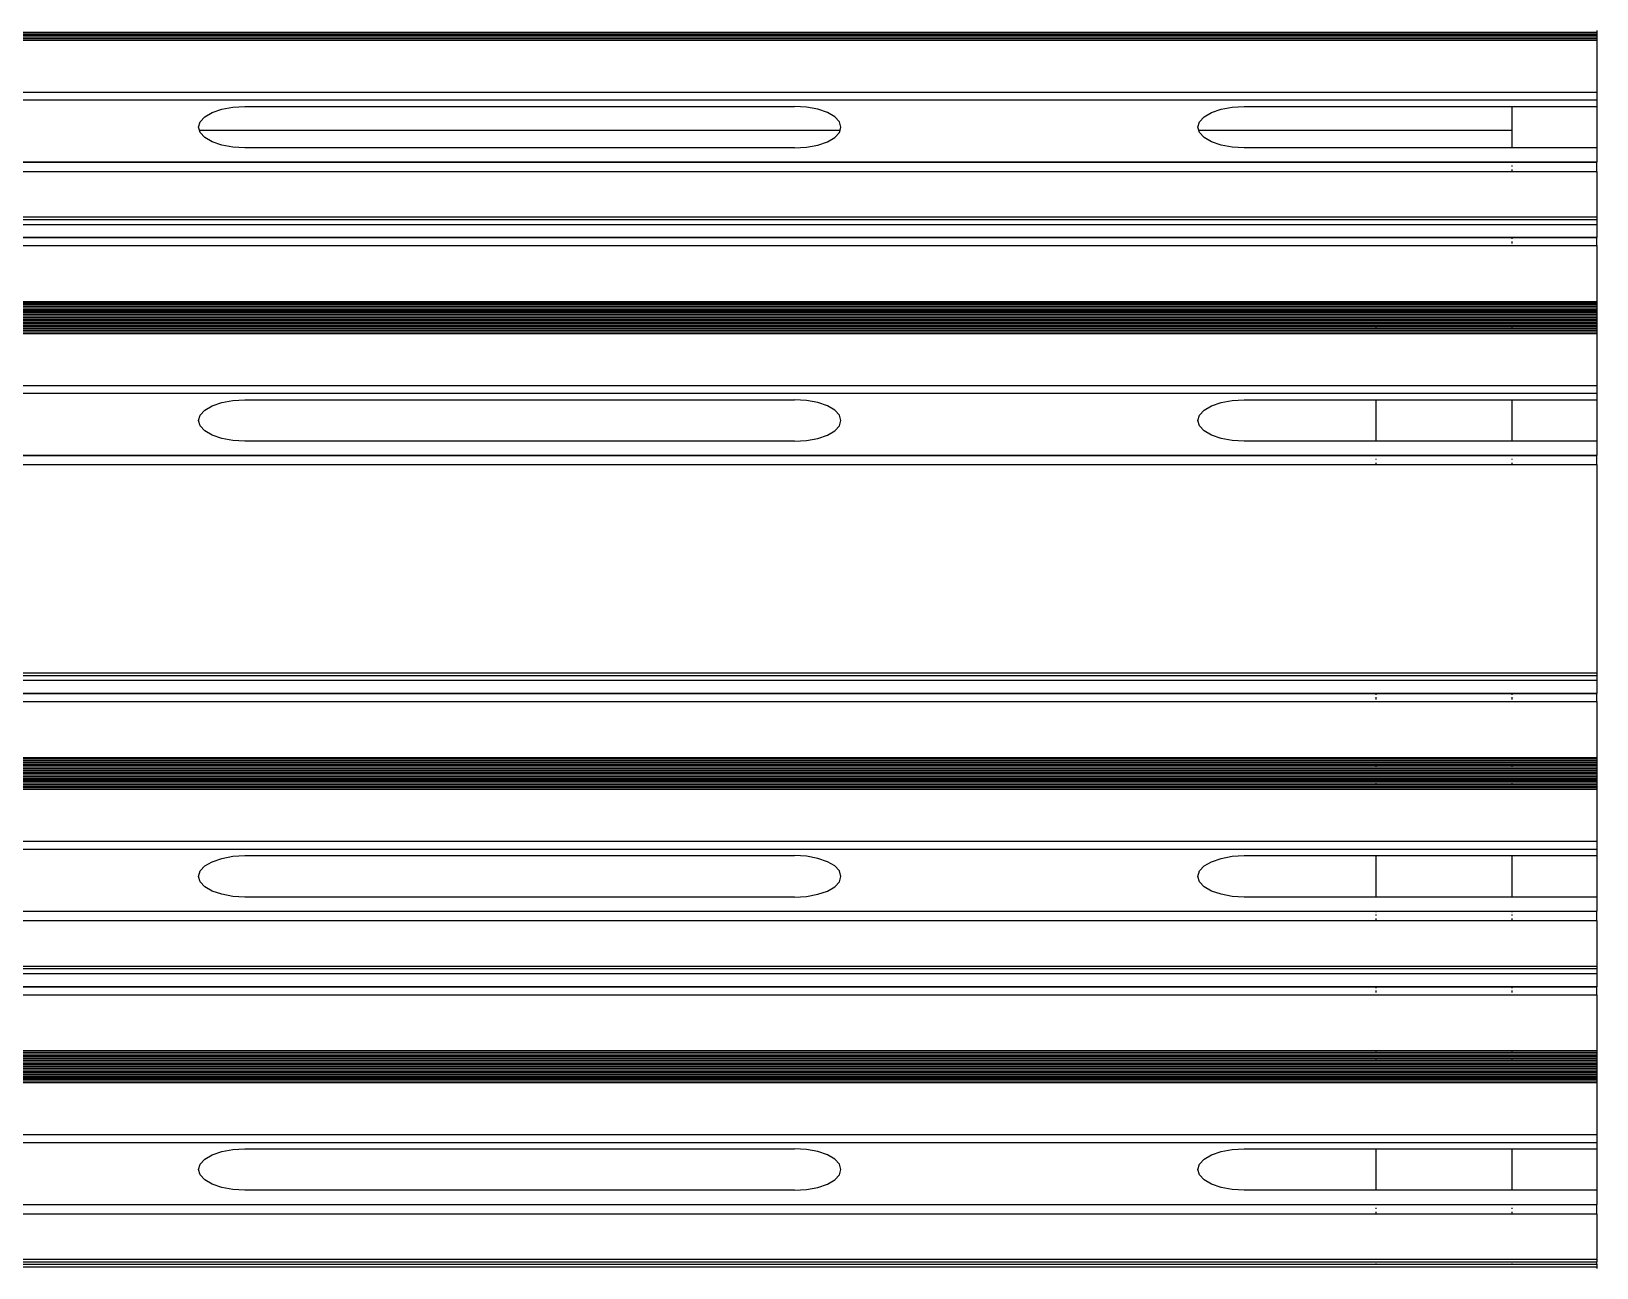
# Model space of a CAD drawing. Header units: inches. Extents: x 442278 to 842836, y -356313 to 59457.
# Drawn here: x 482411 to 482989, y 1981 to 2437 of the extents above; entities that cross this region are included whole.
import ezdxf

# ---------------------------------------------------------------- set-up
doc = ezdxf.new("R2010")
doc.units = ezdxf.units.IN
doc.header["$LTSCALE"] = 250
doc.header["$MEASUREMENT"] = 0

msp = doc.modelspace()

# ---------------------------------------------------------------- linework, layer by layer
for p, q in [((479538.53, 2437.09), (482988.53, 2437.09)), ((479538.53, 2435.33), (482988.53, 2435.33)), ((479538.53, 2434.74), (482988.53, 2434.74)), ((479538.53, 2434.15), (482988.53, 2434.15)), ((481279.22, 2436.5), (482957.17, 2436.5)), ((481279.22, 2435.97), (482957.17, 2435.97)), ((481279.22, 2435.92), (482957.17, 2435.92)), ((482957.17, 2436.5), (482957.17, 2435.97)), ((482957.17, 2436.5), (482988.53, 2436.5)), ((482957.17, 2435.97), (482957.17, 2435.92)), ((482957.17, 2435.97), (482988.53, 2435.97)), ((482957.17, 2435.92), (482988.53, 2435.92)), ((482988.53, 2437.68), (482988.53, 2437.09)), ((482988.53, 2437.09), (482988.53, 2436.5)), ((482988.53, 2436.5), (482988.53, 2435.97)), ((482988.53, 2435.97), (482988.53, 2435.92)), ((482988.53, 2435.92), (482988.53, 2435.33)), ((482988.53, 2435.33), (482988.53, 2434.74)), ((482988.53, 2434.74), (482988.53, 2434.15)), ((482988.53, 2434.15), (482988.53, 2414.95)), ((479538.53, 2414.95), (482988.53, 2414.95)), ((479538.53, 2412.06), (482988.53, 2412.06)), ((482485.12, 2409.4), (482489.55, 2409.67)), ((482489.55, 2409.67), (482692.45, 2409.67)), ((482696.89, 2409.4), (482692.45, 2409.67)), ((482854.03, 2409.4), (482858.46, 2409.67)), ((482858.46, 2409.67), (482957.17, 2409.67)), ((482957.17, 2409.67), (482957.17, 2400.92)), ((482957.17, 2409.67), (482988.53, 2409.67)), ((482988.53, 2414.95), (482988.53, 2412.06)), ((482988.53, 2412.06), (482988.53, 2409.67)), ((482988.53, 2409.67), (482988.53, 2394.37)), ((482472.43, 2402.02), (482473.01, 2404)), ((482473.01, 2404), (482474.72, 2405.84)), ((482474.72, 2405.84), (482477.44, 2407.42)), ((482477.44, 2407.42), (482480.99, 2408.64)), ((482480.99, 2408.64), (482485.12, 2409.4)), ((482701.02, 2408.64), (482696.89, 2409.4)), ((482704.57, 2407.42), (482701.02, 2408.64)), ((482707.29, 2405.84), (482704.57, 2407.42)), ((482709, 2404), (482707.29, 2405.84)), ((482709.58, 2402.02), (482709, 2404)), ((482841.34, 2402.02), (482841.92, 2404)), ((482841.92, 2404), (482843.63, 2405.84)), ((482843.63, 2405.84), (482846.35, 2407.42)), ((482846.35, 2407.42), (482849.9, 2408.64)), ((482849.9, 2408.64), (482854.03, 2409.4)), ((482472.75, 2400.92), (482472.43, 2402.02)), ((482472.75, 2400.92), (482709.26, 2400.92)), ((482473.01, 2400.04), (482472.75, 2400.92)), ((482474.72, 2398.19), (482473.01, 2400.04)), ((482477.44, 2396.61), (482474.72, 2398.19)), ((482704.57, 2396.61), (482707.29, 2398.19)), ((482707.29, 2398.19), (482709, 2400.04)), ((482709, 2400.04), (482709.26, 2400.92)), ((482709.26, 2400.92), (482709.58, 2402.02)), ((482841.66, 2400.92), (482841.34, 2402.02)), ((482841.66, 2400.92), (482957.17, 2400.92)), ((482841.92, 2400.04), (482841.66, 2400.92)), ((482843.63, 2398.19), (482841.92, 2400.04)), ((482846.35, 2396.61), (482843.63, 2398.19)), ((482957.17, 2400.92), (482957.17, 2394.37)), ((482480.99, 2395.39), (482477.44, 2396.61)), ((482485.12, 2394.63), (482480.99, 2395.39)), ((482489.55, 2394.37), (482485.12, 2394.63)), ((482692.45, 2394.37), (482489.55, 2394.37)), ((482692.45, 2394.37), (482696.89, 2394.63)), ((482696.89, 2394.63), (482701.02, 2395.39)), ((482701.02, 2395.39), (482704.57, 2396.61)), ((482849.9, 2395.39), (482846.35, 2396.61)), ((482854.03, 2394.63), (482849.9, 2395.39)), ((482858.46, 2394.37), (482854.03, 2394.63)), ((482957.17, 2394.37), (482858.46, 2394.37)), ((482988.53, 2394.37), (482957.17, 2394.37)), ((482988.53, 2394.37), (482988.53, 2389.18)), ((482298.53, 2389.18), (482957.17, 2389.18)), ((482298.53, 2389.11), (482957.17, 2389.11)), ((482957.17, 2389.18), (482957.17, 2389.11)), ((482957.17, 2389.18), (482988.53, 2389.18)), ((482957.17, 2389.11), (482957.17, 2388.85)), ((482957.17, 2389.11), (482988.53, 2389.11)), ((482957.17, 2387.87), (482957.17, 2387.56)), ((482957.17, 2386.42), (482957.17, 2385.72)), ((482988.53, 2389.18), (482988.53, 2389.11)), ((482988.53, 2385.72), (482988.53, 2389.11)), ((482298.53, 2385.72), (482957.17, 2385.72)), ((482957.17, 2385.72), (482988.53, 2385.72)), ((482988.53, 2385.72), (482988.53, 2368.91)), ((479538.53, 2368.91), (482988.53, 2368.91)), ((479538.53, 2367.96), (482988.53, 2367.96)), ((479538.53, 2366.13), (482988.53, 2366.13)), ((482988.53, 2368.91), (482988.53, 2367.96)), ((482988.53, 2367.96), (482988.53, 2366.13)), ((482988.53, 2366.13), (482988.53, 2361.38)), ((479538.53, 2358.3), (482988.53, 2358.3)), ((482298.53, 2361.38), (482957.17, 2361.38)), ((482298.53, 2361.29), (482957.17, 2361.29)), ((482957.17, 2361.38), (482957.17, 2361.29)), ((482957.17, 2361.38), (482988.53, 2361.38)), ((482957.17, 2361.29), (482957.17, 2360.76)), ((482957.17, 2361.29), (482988.53, 2361.29)), ((482957.17, 2359.88), (482957.17, 2359.09)), ((482988.53, 2361.38), (482988.53, 2361.29)), ((482988.53, 2358.3), (482988.53, 2361.29)), ((482988.53, 2358.3), (482988.53, 2337.7)), ((479538.53, 2336.53), (482988.53, 2336.53)), ((479538.53, 2335.94), (482988.53, 2335.94)), ((479538.53, 2335.35), (482988.53, 2335.35)), ((482348.72, 2337.7), (482906.99, 2337.7)), ((482348.72, 2337.17), (482906.99, 2337.17)), ((482348.72, 2337.12), (482906.99, 2337.12)), ((482348.72, 2334.76), (482906.99, 2334.76)), ((482906.99, 2337.7), (482906.99, 2337.17)), ((482906.99, 2337.7), (482957.17, 2337.7)), ((482906.99, 2337.17), (482906.99, 2337.12)), ((482906.99, 2337.17), (482957.17, 2337.17)), ((482906.99, 2337.12), (482957.17, 2337.12)), ((482906.99, 2334.76), (482906.99, 2334.22)), ((482906.99, 2334.76), (482957.17, 2334.76)), ((482957.17, 2337.7), (482957.17, 2337.17)), ((482957.17, 2337.7), (482988.53, 2337.7)), ((482957.17, 2337.17), (482957.17, 2337.12)), ((482957.17, 2337.17), (482988.53, 2337.17)), ((482957.17, 2337.12), (482988.53, 2337.12)), ((482957.17, 2334.76), (482957.17, 2334.22)), ((482957.17, 2334.76), (482988.53, 2334.76)), ((482988.53, 2337.7), (482988.53, 2337.17)), ((482988.53, 2337.17), (482988.53, 2337.12)), ((482988.53, 2337.12), (482988.53, 2336.53)), ((482988.53, 2336.53), (482988.53, 2335.94)), ((482988.53, 2335.94), (482988.53, 2335.35)), ((482988.53, 2335.35), (482988.53, 2334.76)), ((482988.53, 2334.76), (482988.53, 2334.22)), ((479538.53, 2333.58), (482988.53, 2333.58)), ((479538.53, 2333), (482988.53, 2333)), ((479538.53, 2332.41), (482988.53, 2332.41)), ((479538.53, 2331.82), (482988.53, 2331.82)), ((479538.53, 2331.23), (482988.53, 2331.23)), ((479538.53, 2330.64), (482988.53, 2330.64)), ((479538.53, 2328.88), (482988.53, 2328.88)), ((482348.72, 2334.22), (482906.99, 2334.22)), ((482348.72, 2334.17), (482906.99, 2334.17)), ((482348.72, 2330.05), (482906.99, 2330.05)), ((482348.72, 2329.52), (482906.99, 2329.52)), ((482348.72, 2329.47), (482906.99, 2329.47)), ((482906.99, 2334.22), (482906.99, 2334.17)), ((482906.99, 2334.22), (482957.17, 2334.22)), ((482906.99, 2334.17), (482957.17, 2334.17)), ((482906.99, 2330.05), (482906.99, 2329.52)), ((482906.99, 2330.05), (482957.17, 2330.05)), ((482906.99, 2329.52), (482906.99, 2329.47)), ((482906.99, 2329.52), (482957.17, 2329.52)), ((482906.99, 2329.47), (482957.17, 2329.47)), ((482957.17, 2334.22), (482957.17, 2334.17)), ((482957.17, 2334.22), (482988.53, 2334.22)), ((482957.17, 2334.17), (482988.53, 2334.17)), ((482957.17, 2330.05), (482957.17, 2329.52)), ((482957.17, 2330.05), (482988.53, 2330.05)), ((482957.17, 2329.52), (482957.17, 2329.47)), ((482957.17, 2329.52), (482988.53, 2329.52)), ((482957.17, 2329.47), (482988.53, 2329.47)), ((482988.53, 2334.22), (482988.53, 2334.17)), ((482988.53, 2334.17), (482988.53, 2333.58)), ((482988.53, 2333.58), (482988.53, 2333)), ((482988.53, 2333), (482988.53, 2332.41)), ((482988.53, 2332.41), (482988.53, 2331.82)), ((482988.53, 2331.82), (482988.53, 2331.23)), ((482988.53, 2331.23), (482988.53, 2330.64)), ((482988.53, 2330.64), (482988.53, 2330.05)), ((482988.53, 2330.05), (482988.53, 2329.52)), ((482988.53, 2329.52), (482988.53, 2329.47)), ((482988.53, 2329.47), (482988.53, 2328.88)), ((482988.53, 2328.88), (482988.53, 2328.29)), ((479538.53, 2327.11), (482988.53, 2327.11)), ((479538.53, 2326.52), (482988.53, 2326.52)), ((479538.53, 2325.93), (482988.53, 2325.93)), ((482348.72, 2328.29), (482906.99, 2328.29)), ((482348.72, 2327.75), (482906.99, 2327.75)), ((482348.72, 2327.7), (482906.99, 2327.7)), ((482906.99, 2328.29), (482906.99, 2327.75)), ((482906.99, 2328.29), (482957.17, 2328.29)), ((482906.99, 2327.75), (482906.99, 2327.7)), ((482906.99, 2327.75), (482957.17, 2327.75)), ((482906.99, 2327.7), (482957.17, 2327.7)), ((482957.17, 2328.29), (482957.17, 2327.75)), ((482957.17, 2328.29), (482988.53, 2328.29)), ((482957.17, 2327.75), (482957.17, 2327.7)), ((482957.17, 2327.75), (482988.53, 2327.75)), ((482957.17, 2327.7), (482988.53, 2327.7)), ((482988.53, 2328.29), (482988.53, 2327.75)), ((482988.53, 2327.75), (482988.53, 2327.7)), ((482988.53, 2327.7), (482988.53, 2327.11)), ((482988.53, 2327.11), (482988.53, 2326.52)), ((482988.53, 2326.52), (482988.53, 2325.93)), ((482988.53, 2325.93), (482988.53, 2306.74)), ((479538.53, 2306.74), (482988.53, 2306.74)), ((482988.53, 2306.74), (482988.53, 2303.84)), ((479538.53, 2303.84), (482988.53, 2303.84)), ((482477.44, 2299.21), (482480.99, 2300.42)), ((482480.99, 2300.42), (482485.12, 2301.19)), ((482485.12, 2301.19), (482489.55, 2301.45)), ((482489.55, 2301.45), (482692.45, 2301.45)), ((482696.89, 2301.19), (482692.45, 2301.45)), ((482701.02, 2300.42), (482696.89, 2301.19)), ((482704.57, 2299.21), (482701.02, 2300.42)), ((482846.35, 2299.21), (482849.9, 2300.42)), ((482849.9, 2300.42), (482854.03, 2301.19)), ((482854.03, 2301.19), (482858.46, 2301.45)), ((482858.46, 2301.45), (482906.99, 2301.45)), ((482906.99, 2301.45), (482906.99, 2286.15)), ((482906.99, 2301.45), (482957.17, 2301.45)), ((482957.17, 2301.45), (482957.17, 2286.15)), ((482957.17, 2301.45), (482988.53, 2301.45)), ((482988.53, 2303.84), (482988.53, 2301.45)), ((482988.53, 2301.45), (482988.53, 2286.15)), ((482472.43, 2293.8), (482473.01, 2295.78)), ((482473.01, 2295.78), (482474.72, 2297.62)), ((482474.72, 2297.62), (482477.44, 2299.21)), ((482707.29, 2297.62), (482704.57, 2299.21)), ((482709, 2295.78), (482707.29, 2297.62)), ((482709.58, 2293.8), (482709, 2295.78)), ((482841.34, 2293.8), (482841.92, 2295.78)), ((482841.92, 2295.78), (482843.63, 2297.62)), ((482843.63, 2297.62), (482846.35, 2299.21)), ((482473.01, 2291.82), (482472.43, 2293.8)), ((482474.72, 2289.97), (482473.01, 2291.82)), ((482477.44, 2288.39), (482474.72, 2289.97)), ((482480.99, 2287.17), (482477.44, 2288.39)), ((482701.02, 2287.17), (482704.57, 2288.39)), ((482704.57, 2288.39), (482707.29, 2289.97)), ((482707.29, 2289.97), (482709, 2291.82)), ((482709, 2291.82), (482709.58, 2293.8)), ((482841.92, 2291.82), (482841.34, 2293.8)), ((482843.63, 2289.97), (482841.92, 2291.82)), ((482846.35, 2288.39), (482843.63, 2289.97)), ((482849.9, 2287.17), (482846.35, 2288.39)), ((482485.12, 2286.41), (482480.99, 2287.17)), ((482489.55, 2286.15), (482485.12, 2286.41)), ((482692.45, 2286.15), (482489.55, 2286.15)), ((482692.45, 2286.15), (482696.89, 2286.41)), ((482696.89, 2286.41), (482701.02, 2287.17)), ((482854.03, 2286.41), (482849.9, 2287.17)), ((482858.46, 2286.15), (482854.03, 2286.41)), ((482906.99, 2286.15), (482858.46, 2286.15)), ((482957.17, 2286.15), (482906.99, 2286.15)), ((482988.53, 2286.15), (482957.17, 2286.15)), ((482988.53, 2286.15), (482988.53, 2280.96)), ((482348.72, 2280.96), (482906.99, 2280.96)), ((482348.72, 2280.89), (482906.99, 2280.89)), ((482348.72, 2277.5), (482906.99, 2277.5)), ((482906.99, 2280.96), (482906.99, 2280.89)), ((482906.99, 2280.96), (482957.17, 2280.96)), ((482906.99, 2280.89), (482906.99, 2280.63)), ((482906.99, 2280.89), (482957.17, 2280.89)), ((482906.99, 2279.65), (482906.99, 2279.34)), ((482906.99, 2278.2), (482906.99, 2277.5)), ((482906.99, 2277.5), (482957.17, 2277.5)), ((482957.17, 2280.96), (482957.17, 2280.89)), ((482957.17, 2280.96), (482988.53, 2280.96)), ((482957.17, 2280.89), (482957.17, 2280.63)), ((482957.17, 2280.89), (482988.53, 2280.89)), ((482957.17, 2279.65), (482957.17, 2279.34)), ((482957.17, 2278.2), (482957.17, 2277.5)), ((482957.17, 2277.5), (482988.53, 2277.5)), ((482988.53, 2280.96), (482988.53, 2280.89)), ((482988.53, 2277.5), (482988.53, 2280.89)), ((482988.53, 2277.5), (482988.53, 2200.69)), ((479538.53, 2200.69), (482988.53, 2200.69)), ((479538.53, 2199.75), (482988.53, 2199.75)), ((479538.53, 2197.91), (482988.53, 2197.91)), ((482988.53, 2200.69), (482988.53, 2199.75)), ((482988.53, 2199.75), (482988.53, 2197.91)), ((482988.53, 2197.91), (482988.53, 2193.16)), ((479538.53, 2190.08), (482988.53, 2190.08)), ((482348.72, 2193.16), (482906.99, 2193.16)), ((482348.72, 2193.07), (482906.99, 2193.07)), ((482906.99, 2193.16), (482906.99, 2193.07)), ((482906.99, 2193.16), (482957.17, 2193.16)), ((482906.99, 2193.07), (482906.99, 2192.54)), ((482906.99, 2193.07), (482957.17, 2193.07)), ((482906.99, 2191.66), (482906.99, 2190.88)), ((482957.17, 2193.16), (482957.17, 2193.07)), ((482957.17, 2193.16), (482988.53, 2193.16)), ((482957.17, 2193.07), (482957.17, 2192.54)), ((482957.17, 2193.07), (482988.53, 2193.07)), ((482957.17, 2191.66), (482957.17, 2190.88)), ((482988.53, 2193.16), (482988.53, 2193.07)), ((482988.53, 2190.08), (482988.53, 2193.07)), ((482988.53, 2190.08), (482988.53, 2169.49)), ((479538.53, 2168.31), (482988.53, 2168.31)), ((479538.53, 2167.72), (482988.53, 2167.72)), ((479538.53, 2167.13), (482988.53, 2167.13)), ((482348.72, 2169.49), (482906.99, 2169.49)), ((482348.72, 2168.95), (482906.99, 2168.95)), ((482348.72, 2168.9), (482906.99, 2168.9)), ((482906.99, 2169.49), (482906.99, 2168.95)), ((482906.99, 2169.49), (482957.17, 2169.49)), ((482906.99, 2168.95), (482906.99, 2168.9)), ((482906.99, 2168.95), (482957.17, 2168.95)), ((482906.99, 2168.9), (482957.17, 2168.9)), ((482957.17, 2169.49), (482957.17, 2168.95)), ((482957.17, 2169.49), (482988.53, 2169.49)), ((482957.17, 2168.95), (482957.17, 2168.9)), ((482957.17, 2168.95), (482988.53, 2168.95)), ((482957.17, 2168.9), (482988.53, 2168.9)), ((482988.53, 2169.49), (482988.53, 2168.95)), ((482988.53, 2168.95), (482988.53, 2168.9)), ((482988.53, 2168.9), (482988.53, 2168.31)), ((482988.53, 2168.31), (482988.53, 2167.72)), ((482988.53, 2167.72), (482988.53, 2167.13)), ((482988.53, 2167.13), (482988.53, 2166.55)), ((479538.53, 2165.37), (482988.53, 2165.37)), ((479538.53, 2164.78), (482988.53, 2164.78)), ((479538.53, 2164.19), (482988.53, 2164.19)), ((479538.53, 2163.6), (482988.53, 2163.6)), ((479538.53, 2163.01), (482988.53, 2163.01)), ((479538.53, 2162.43), (482988.53, 2162.43)), ((482348.72, 2166.55), (482906.99, 2166.55)), ((482348.72, 2166.01), (482906.99, 2166.01)), ((482348.72, 2165.96), (482906.99, 2165.96)), ((482348.72, 2161.84), (482906.99, 2161.84)), ((482348.72, 2161.3), (482906.99, 2161.3)), ((482348.72, 2161.25), (482906.99, 2161.25)), ((482906.99, 2166.55), (482906.99, 2166.01)), ((482906.99, 2166.55), (482957.17, 2166.55)), ((482906.99, 2166.01), (482906.99, 2165.96)), ((482906.99, 2166.01), (482957.17, 2166.01)), ((482906.99, 2165.96), (482957.17, 2165.96)), ((482906.99, 2161.84), (482906.99, 2161.3)), ((482906.99, 2161.84), (482957.17, 2161.84)), ((482906.99, 2161.3), (482906.99, 2161.25)), ((482906.99, 2161.3), (482957.17, 2161.3)), ((482906.99, 2161.25), (482957.17, 2161.25)), ((482957.17, 2166.55), (482957.17, 2166.01)), ((482957.17, 2166.55), (482988.53, 2166.55)), ((482957.17, 2166.01), (482957.17, 2165.96)), ((482957.17, 2166.01), (482988.53, 2166.01)), ((482957.17, 2165.96), (482988.53, 2165.96)), ((482957.17, 2161.84), (482957.17, 2161.3)), ((482957.17, 2161.84), (482988.53, 2161.84)), ((482957.17, 2161.3), (482957.17, 2161.25)), ((482957.17, 2161.3), (482988.53, 2161.3)), ((482957.17, 2161.25), (482988.53, 2161.25)), ((482988.53, 2166.55), (482988.53, 2166.01)), ((482988.53, 2166.01), (482988.53, 2165.96)), ((482988.53, 2165.96), (482988.53, 2165.37)), ((482988.53, 2165.37), (482988.53, 2164.78)), ((482988.53, 2164.78), (482988.53, 2164.19)), ((482988.53, 2164.19), (482988.53, 2163.6)), ((482988.53, 2163.6), (482988.53, 2163.01)), ((482988.53, 2163.01), (482988.53, 2162.43)), ((482988.53, 2162.43), (482988.53, 2161.84)), ((482988.53, 2161.84), (482988.53, 2161.3)), ((482988.53, 2161.3), (482988.53, 2161.25)), ((482988.53, 2161.25), (482988.53, 2160.66)), ((479538.53, 2160.66), (482988.53, 2160.66)), ((479538.53, 2158.9), (482988.53, 2158.9)), ((479538.53, 2158.31), (482988.53, 2158.31)), ((479538.53, 2157.72), (482988.53, 2157.72)), ((482348.72, 2160.07), (482906.99, 2160.07)), ((482348.72, 2159.53), (482906.99, 2159.53)), ((482348.72, 2159.48), (482906.99, 2159.48)), ((482906.99, 2160.07), (482906.99, 2159.53)), ((482906.99, 2160.07), (482957.17, 2160.07)), ((482906.99, 2159.53), (482906.99, 2159.48)), ((482906.99, 2159.53), (482957.17, 2159.53)), ((482906.99, 2159.48), (482957.17, 2159.48)), ((482957.17, 2160.07), (482957.17, 2159.53)), ((482957.17, 2160.07), (482988.53, 2160.07)), ((482957.17, 2159.53), (482957.17, 2159.48)), ((482957.17, 2159.53), (482988.53, 2159.53)), ((482957.17, 2159.48), (482988.53, 2159.48)), ((482988.53, 2160.66), (482988.53, 2160.07)), ((482988.53, 2160.07), (482988.53, 2159.53)), ((482988.53, 2159.53), (482988.53, 2159.48)), ((482988.53, 2159.48), (482988.53, 2158.9)), ((482988.53, 2158.9), (482988.53, 2158.31)), ((482988.53, 2158.31), (482988.53, 2157.72)), ((482988.53, 2157.72), (482988.53, 2138.52)), ((479538.53, 2138.52), (482988.53, 2138.52)), ((482988.53, 2138.52), (482988.53, 2135.63)), ((479538.53, 2135.63), (482988.53, 2135.63)), ((482477.44, 2130.99), (482480.99, 2132.21)), ((482480.99, 2132.21), (482485.12, 2132.97)), ((482485.12, 2132.97), (482489.55, 2133.23)), ((482489.55, 2133.23), (482692.45, 2133.23)), ((482696.89, 2132.97), (482692.45, 2133.23)), ((482701.02, 2132.21), (482696.89, 2132.97)), ((482704.57, 2130.99), (482701.02, 2132.21)), ((482846.35, 2130.99), (482849.9, 2132.21)), ((482849.9, 2132.21), (482854.03, 2132.97)), ((482854.03, 2132.97), (482858.46, 2133.23)), ((482858.46, 2133.23), (482906.99, 2133.23)), ((482906.99, 2133.23), (482906.99, 2117.93)), ((482906.99, 2133.23), (482957.17, 2133.23)), ((482957.17, 2133.23), (482957.17, 2117.93)), ((482957.17, 2133.23), (482988.53, 2133.23)), ((482988.53, 2135.63), (482988.53, 2133.23)), ((482988.53, 2133.23), (482988.53, 2117.93)), ((482472.43, 2125.58), (482473.01, 2127.56)), ((482473.01, 2127.56), (482474.72, 2129.41)), ((482474.72, 2129.41), (482477.44, 2130.99)), ((482707.29, 2129.41), (482704.57, 2130.99)), ((482709, 2127.56), (482707.29, 2129.41)), ((482709.58, 2125.58), (482709, 2127.56)), ((482841.34, 2125.58), (482841.92, 2127.56)), ((482841.92, 2127.56), (482843.63, 2129.41)), ((482843.63, 2129.41), (482846.35, 2130.99)), ((482473.01, 2123.6), (482472.43, 2125.58)), ((482474.72, 2121.76), (482473.01, 2123.6)), ((482477.44, 2120.17), (482474.72, 2121.76)), ((482704.57, 2120.17), (482707.29, 2121.76)), ((482707.29, 2121.76), (482709, 2123.6)), ((482709, 2123.6), (482709.58, 2125.58)), ((482841.92, 2123.6), (482841.34, 2125.58)), ((482843.63, 2121.76), (482841.92, 2123.6)), ((482846.35, 2120.17), (482843.63, 2121.76)), ((482480.99, 2118.96), (482477.44, 2120.17)), ((482485.12, 2118.19), (482480.99, 2118.96)), ((482489.55, 2117.93), (482485.12, 2118.19)), ((482692.45, 2117.93), (482489.55, 2117.93)), ((482692.45, 2117.93), (482696.89, 2118.19)), ((482696.89, 2118.19), (482701.02, 2118.96)), ((482701.02, 2118.96), (482704.57, 2120.17)), ((482849.9, 2118.96), (482846.35, 2120.17)), ((482854.03, 2118.19), (482849.9, 2118.96)), ((482858.46, 2117.93), (482854.03, 2118.19)), ((482906.99, 2117.93), (482858.46, 2117.93)), ((482957.17, 2117.93), (482906.99, 2117.93)), ((482988.53, 2117.93), (482957.17, 2117.93)), ((482988.53, 2117.93), (482988.53, 2112.75)), ((482348.72, 2112.75), (482906.99, 2112.75)), ((482348.72, 2112.68), (482906.99, 2112.68)), ((482348.72, 2109.28), (482906.99, 2109.28)), ((482906.99, 2112.75), (482906.99, 2112.68)), ((482906.99, 2112.75), (482957.17, 2112.75)), ((482906.99, 2112.68), (482906.99, 2112.41)), ((482906.99, 2112.68), (482957.17, 2112.68)), ((482906.99, 2111.44), (482906.99, 2111.12)), ((482906.99, 2109.98), (482906.99, 2109.28)), ((482906.99, 2109.28), (482957.17, 2109.28)), ((482957.17, 2112.75), (482957.17, 2112.68)), ((482957.17, 2112.75), (482988.53, 2112.75)), ((482957.17, 2112.68), (482957.17, 2112.41)), ((482957.17, 2112.68), (482988.53, 2112.68)), ((482957.17, 2111.44), (482957.17, 2111.12)), ((482957.17, 2109.98), (482957.17, 2109.28)), ((482957.17, 2109.28), (482988.53, 2109.28)), ((482988.53, 2112.75), (482988.53, 2112.68)), ((482988.53, 2109.28), (482988.53, 2112.68)), ((482988.53, 2109.28), (482988.53, 2092.48)), ((479538.53, 2092.48), (482988.53, 2092.48)), ((482988.53, 2092.48), (482988.53, 2091.53)), ((479538.53, 2091.53), (482988.53, 2091.53)), ((479538.53, 2089.69), (482988.53, 2089.69)), ((482988.53, 2091.53), (482988.53, 2089.69)), ((482988.53, 2089.69), (482988.53, 2084.95)), ((479538.53, 2081.86), (482988.53, 2081.86)), ((482348.72, 2084.95), (482906.99, 2084.95)), ((482348.72, 2084.85), (482906.99, 2084.85)), ((482906.99, 2084.95), (482906.99, 2084.85)), ((482906.99, 2084.95), (482957.17, 2084.95)), ((482906.99, 2084.85), (482906.99, 2084.33)), ((482906.99, 2084.85), (482957.17, 2084.85)), ((482906.99, 2083.44), (482906.99, 2082.66)), ((482957.17, 2084.95), (482957.17, 2084.85)), ((482957.17, 2084.95), (482988.53, 2084.95)), ((482957.17, 2084.85), (482957.17, 2084.33)), ((482957.17, 2084.85), (482988.53, 2084.85)), ((482957.17, 2083.44), (482957.17, 2082.66)), ((482988.53, 2084.95), (482988.53, 2084.85)), ((482988.53, 2081.86), (482988.53, 2084.85)), ((482988.53, 2081.86), (482988.53, 2061.27)), ((479538.53, 2060.09), (482988.53, 2060.09)), ((479538.53, 2059.51), (482988.53, 2059.51)), ((479538.53, 2058.92), (482988.53, 2058.92)), ((479538.53, 2057.15), (482988.53, 2057.15)), ((482348.72, 2061.27), (482906.99, 2061.27)), ((482348.72, 2060.73), (482906.99, 2060.73)), ((482348.72, 2060.68), (482906.99, 2060.68)), ((482348.72, 2058.33), (482906.99, 2058.33)), ((482348.72, 2057.79), (482906.99, 2057.79)), ((482348.72, 2057.74), (482906.99, 2057.74)), ((482906.99, 2061.27), (482906.99, 2060.73)), ((482906.99, 2061.27), (482957.17, 2061.27)), ((482906.99, 2060.73), (482906.99, 2060.68)), ((482906.99, 2060.73), (482957.17, 2060.73)), ((482906.99, 2060.68), (482957.17, 2060.68)), ((482906.99, 2058.33), (482906.99, 2057.79)), ((482906.99, 2058.33), (482957.17, 2058.33)), ((482906.99, 2057.79), (482906.99, 2057.74)), ((482906.99, 2057.79), (482957.17, 2057.79)), ((482906.99, 2057.74), (482957.17, 2057.74)), ((482957.17, 2061.27), (482957.17, 2060.73)), ((482957.17, 2061.27), (482988.53, 2061.27)), ((482957.17, 2060.73), (482957.17, 2060.68)), ((482957.17, 2060.73), (482988.53, 2060.73)), ((482957.17, 2060.68), (482988.53, 2060.68)), ((482957.17, 2058.33), (482957.17, 2057.79)), ((482957.17, 2058.33), (482988.53, 2058.33)), ((482957.17, 2057.79), (482957.17, 2057.74)), ((482957.17, 2057.79), (482988.53, 2057.79)), ((482957.17, 2057.74), (482988.53, 2057.74)), ((482988.53, 2061.27), (482988.53, 2060.73)), ((482988.53, 2060.73), (482988.53, 2060.68)), ((482988.53, 2060.68), (482988.53, 2060.09)), ((482988.53, 2060.09), (482988.53, 2059.51)), ((482988.53, 2059.51), (482988.53, 2058.92)), ((482988.53, 2058.92), (482988.53, 2058.33)), ((482988.53, 2058.33), (482988.53, 2057.79)), ((482988.53, 2057.79), (482988.53, 2057.74)), ((482988.53, 2057.74), (482988.53, 2057.15)), ((482988.53, 2057.15), (482988.53, 2056.56)), ((479538.53, 2056.56), (482988.53, 2056.56)), ((479538.53, 2055.97), (482988.53, 2055.97)), ((479538.53, 2055.39), (482988.53, 2055.39)), ((479538.53, 2054.8), (482988.53, 2054.8)), ((479538.53, 2054.21), (482988.53, 2054.21)), ((479538.53, 2052.44), (482988.53, 2052.44)), ((482348.72, 2053.62), (482906.99, 2053.62)), ((482348.72, 2053.08), (482906.99, 2053.08)), ((482348.72, 2053.03), (482906.99, 2053.03)), ((482348.72, 2051.86), (482906.99, 2051.86)), ((482348.72, 2051.32), (482906.99, 2051.32)), ((482348.72, 2051.27), (482906.99, 2051.27)), ((482906.99, 2053.62), (482906.99, 2053.08)), ((482906.99, 2053.62), (482957.17, 2053.62)), ((482906.99, 2053.08), (482906.99, 2053.03)), ((482906.99, 2053.08), (482957.17, 2053.08)), ((482906.99, 2053.03), (482957.17, 2053.03)), ((482906.99, 2051.86), (482906.99, 2051.32)), ((482906.99, 2051.86), (482957.17, 2051.86)), ((482906.99, 2051.32), (482906.99, 2051.27)), ((482906.99, 2051.32), (482957.17, 2051.32)), ((482906.99, 2051.27), (482957.17, 2051.27)), ((482957.17, 2053.62), (482957.17, 2053.08)), ((482957.17, 2053.62), (482988.53, 2053.62)), ((482957.17, 2053.08), (482957.17, 2053.03)), ((482957.17, 2053.08), (482988.53, 2053.08)), ((482957.17, 2053.03), (482988.53, 2053.03)), ((482957.17, 2051.86), (482957.17, 2051.32)), ((482957.17, 2051.86), (482988.53, 2051.86)), ((482957.17, 2051.32), (482957.17, 2051.27)), ((482957.17, 2051.32), (482988.53, 2051.32)), ((482957.17, 2051.27), (482988.53, 2051.27)), ((482988.53, 2056.56), (482988.53, 2055.97)), ((482988.53, 2055.97), (482988.53, 2055.39)), ((482988.53, 2055.39), (482988.53, 2054.8)), ((482988.53, 2054.8), (482988.53, 2054.21)), ((482988.53, 2054.21), (482988.53, 2053.62)), ((482988.53, 2053.62), (482988.53, 2053.08)), ((482988.53, 2053.08), (482988.53, 2053.03)), ((482988.53, 2053.03), (482988.53, 2052.44)), ((482988.53, 2052.44), (482988.53, 2051.86)), ((482988.53, 2051.86), (482988.53, 2051.32)), ((482988.53, 2051.32), (482988.53, 2051.27)), ((482988.53, 2051.27), (482988.53, 2050.68)), ((479538.53, 2050.68), (482988.53, 2050.68)), ((479538.53, 2050.09), (482988.53, 2050.09)), ((479538.53, 2049.5), (482988.53, 2049.5)), ((482988.53, 2050.68), (482988.53, 2050.09)), ((482988.53, 2050.09), (482988.53, 2049.5)), ((482988.53, 2049.5), (482988.53, 2030.31)), ((479538.53, 2030.31), (482988.53, 2030.31)), ((482988.53, 2030.31), (482988.53, 2027.41)), ((479538.53, 2027.41), (482988.53, 2027.41)), ((482474.72, 2021.19), (482477.44, 2022.78)), ((482477.44, 2022.78), (482480.99, 2023.99)), ((482480.99, 2023.99), (482485.12, 2024.76)), ((482485.12, 2024.76), (482489.55, 2025.02)), ((482489.55, 2025.02), (482692.45, 2025.02)), ((482696.89, 2024.76), (482692.45, 2025.02)), ((482701.02, 2023.99), (482696.89, 2024.76)), ((482704.57, 2022.78), (482701.02, 2023.99)), ((482707.29, 2021.19), (482704.57, 2022.78)), ((482843.63, 2021.19), (482846.35, 2022.78)), ((482846.35, 2022.78), (482849.9, 2023.99)), ((482849.9, 2023.99), (482854.03, 2024.76)), ((482854.03, 2024.76), (482858.46, 2025.02)), ((482858.46, 2025.02), (482906.99, 2025.02)), ((482906.99, 2025.02), (482906.99, 2009.72)), ((482906.99, 2025.02), (482957.17, 2025.02)), ((482957.17, 2025.02), (482957.17, 2009.72)), ((482957.17, 2025.02), (482988.53, 2025.02)), ((482988.53, 2027.41), (482988.53, 2025.02)), ((482988.53, 2025.02), (482988.53, 2009.72)), ((482472.43, 2017.37), (482473.01, 2019.35)), ((482473.01, 2015.39), (482472.43, 2017.37)), ((482473.01, 2019.35), (482474.72, 2021.19)), ((482709, 2019.35), (482707.29, 2021.19)), ((482709.58, 2017.37), (482709, 2019.35)), ((482709, 2015.39), (482709.58, 2017.37)), ((482841.34, 2017.37), (482841.92, 2019.35)), ((482841.92, 2015.39), (482841.34, 2017.37)), ((482841.92, 2019.35), (482843.63, 2021.19)), ((482474.72, 2013.54), (482473.01, 2015.39)), ((482477.44, 2011.96), (482474.72, 2013.54)), ((482480.99, 2010.74), (482477.44, 2011.96)), ((482701.02, 2010.74), (482704.57, 2011.96)), ((482704.57, 2011.96), (482707.29, 2013.54)), ((482707.29, 2013.54), (482709, 2015.39)), ((482843.63, 2013.54), (482841.92, 2015.39)), ((482846.35, 2011.96), (482843.63, 2013.54)), ((482849.9, 2010.74), (482846.35, 2011.96)), ((482485.12, 2009.98), (482480.99, 2010.74)), ((482489.55, 2009.72), (482485.12, 2009.98)), ((482692.45, 2009.72), (482489.55, 2009.72)), ((482692.45, 2009.72), (482696.89, 2009.98)), ((482696.89, 2009.98), (482701.02, 2010.74)), ((482854.03, 2009.98), (482849.9, 2010.74)), ((482858.46, 2009.72), (482854.03, 2009.98)), ((482906.99, 2009.72), (482858.46, 2009.72)), ((482957.17, 2009.72), (482906.99, 2009.72)), ((482988.53, 2009.72), (482957.17, 2009.72)), ((482988.53, 2009.72), (482988.53, 2004.53)), ((482348.72, 2004.53), (482906.99, 2004.53)), ((482348.72, 2004.46), (482906.99, 2004.46)), ((482348.72, 2001.07), (482906.99, 2001.07)), ((482906.99, 2004.53), (482906.99, 2004.46)), ((482906.99, 2004.53), (482957.17, 2004.53)), ((482906.99, 2004.46), (482906.99, 2004.2)), ((482906.99, 2004.46), (482957.17, 2004.46)), ((482906.99, 2003.22), (482906.99, 2002.91)), ((482906.99, 2001.77), (482906.99, 2001.07)), ((482906.99, 2001.07), (482957.17, 2001.07)), ((482957.17, 2004.53), (482957.17, 2004.46)), ((482957.17, 2004.53), (482988.53, 2004.53)), ((482957.17, 2004.46), (482957.17, 2004.2)), ((482957.17, 2004.46), (482988.53, 2004.46)), ((482957.17, 2003.22), (482957.17, 2002.91)), ((482957.17, 2001.77), (482957.17, 2001.07)), ((482957.17, 2001.07), (482988.53, 2001.07)), ((482988.53, 2004.53), (482988.53, 2004.46)), ((482988.53, 2001.07), (482988.53, 2004.46)), ((482988.53, 2001.07), (482988.53, 1984.26)), ((479538.53, 1984.26), (482988.53, 1984.26)), ((479538.53, 1983.31), (482988.53, 1983.31)), ((482348.72, 1982.47), (482906.99, 1982.47)), ((482906.99, 1982.78), (482906.99, 1982.47)), ((482906.99, 1982.47), (482957.17, 1982.47)), ((482957.17, 1982.78), (482957.17, 1982.47)), ((482957.17, 1982.47), (482988.53, 1982.47)), ((482988.53, 1984.26), (482988.53, 1983.31)), ((482988.53, 1982.47), (482988.53, 1983.31)), ((482988.53, 1982.47), (482988.53, 1981.48)), ((479538.53, 1981.48), (482988.53, 1981.48)), ((482988.53, 1981.48), (482988.53, 1980.88))]:
    msp.add_line(p, q)

doc.saveas('drawing.dxf')
